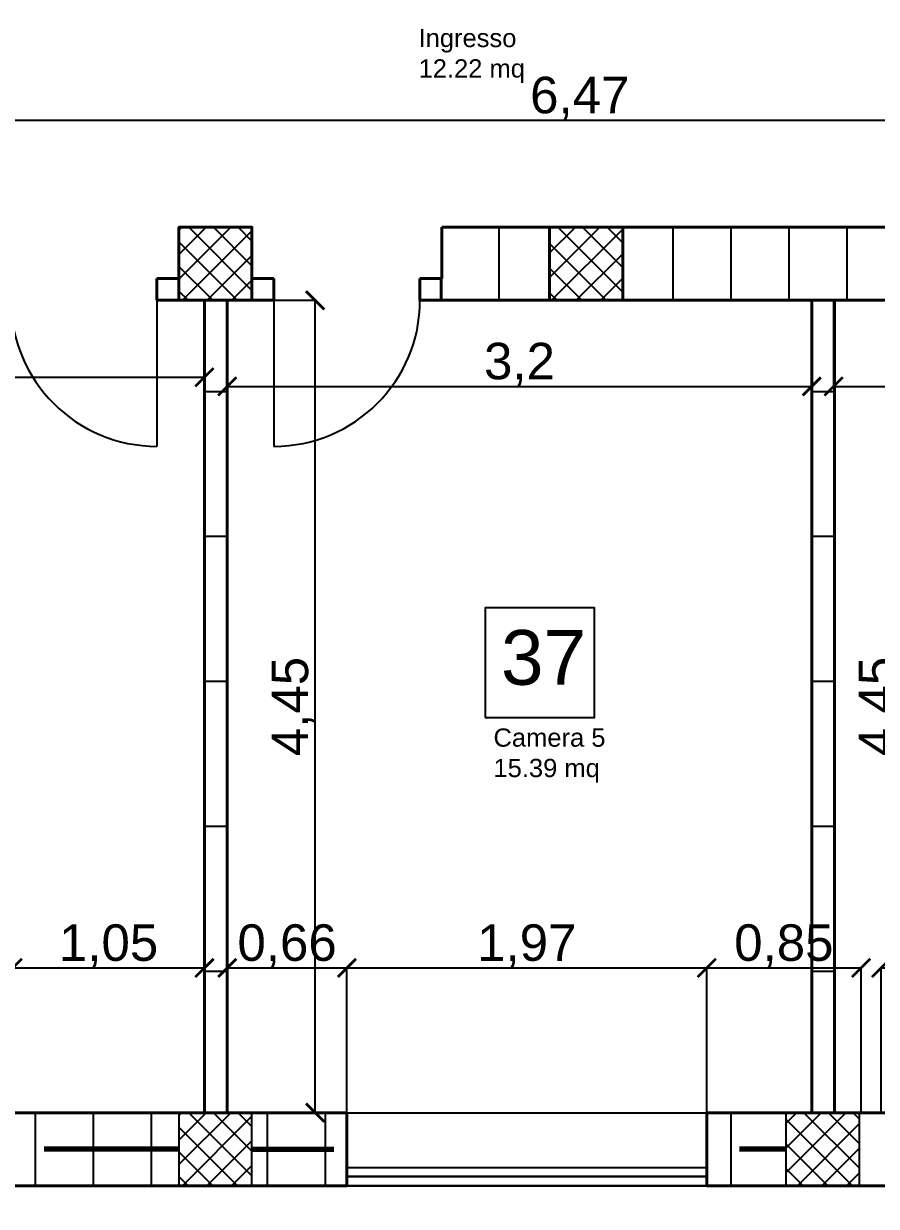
# Model space of a CAD drawing. Header units: millimetres. Extents: x 2459 to 3981, y 1231 to 4850.
# Drawn here: x 3699.42 to 3704.09, y 1279.96 to 1286.44 of the extents above; entities that cross this region are included whole.
import ezdxf

# ---------------------------------------------------------------- set-up
doc = ezdxf.new("R2010")
doc.units = ezdxf.units.MM
doc.layers.add('linee murature', color=253, linetype='Continuous', lineweight=70)
doc.layers.add('linee muri', color=7, linetype='Continuous', lineweight=40)
doc.layers.add('quoteee', color=7, linetype='Continuous')
doc.styles.get("Standard").update_dxf_attribs({"font": 'arial.ttf'})
doc.dimstyles.new('Copia di ISO-25', dxfattribs={"dimtxt": 0.2, "dimasz": 0.1, "dimexe": 0, "dimexo": 0, "dimgap": 0, "dimtad": 3, "dimtxsty": 'Standard', "dimblk": 'ARCHTICK', "dimcen": -2.5, "dimclrd": 256, "dimclre": 256, "dimclrt": 256, "dimadec": 0, "dimazin": 0, "dimtfac": 1, "dimtmove": 2, "dimatfit": 3, "dimldrblk": 'ARCHTICK', "dimfxl": 1, "dimfxlon": 1, "dimtfillclr": 256, "dimlwd": -1, "dimlwe": -1, "dimarcsym": 0})
pattern_1 = [(45, (-1.35194, 0.4), (-0.067351921, 0.067351921), []), (135, (-1.35194, 0.4), (-0.067351921, -0.067351921), [])]

# ---------------------------------------------------------------- blocks, each defined once
blk = doc.blocks.new('_ArchTick')
at = {"color": 0, "linetype": 'ByBlock', "const_width": 0.15}
blk.add_lwpolyline([(-0.5, -0.5), (0.5, 0.5)], dxfattribs=at)
blk = doc.blocks.new('*D194')
at = {"layer": 'Defpoints', "color": 0, "lineweight": -3, "ltscale": 0.01, "transparency": 16777216}
for p in [(3699.2347, 1285.9059), (3699.2347, 1285.4406), (3705.7047, 1285.4406)]:
    blk.add_point(p, dxfattribs=at)
at = {"layer": 'quoteee', "ltscale": 0.01, "transparency": 16777216}
for p, q in [((3699.2347, 1285.4406), (3699.2347, 1285.9059)), ((3705.7047, 1285.9059), (3699.2347, 1285.9059)), ((3705.7047, 1285.4406), (3705.7047, 1285.9059))]:
    blk.add_line(p, q, dxfattribs=at)
at = {"layer": 'quoteee', "ltscale": 0.01, "transparency": 16777216, "xscale": 0.1, "yscale": 0.1, "zscale": 0.1, "rotation": 180}
blk.add_blockref('_ArchTick', (3699.2347, 1285.9059), dxfattribs=at)
at = {"layer": 'quoteee', "ltscale": 0.01, "transparency": 16777216, "xscale": 0.1, "yscale": 0.1, "zscale": 0.1}
blk.add_blockref('_ArchTick', (3705.7047, 1285.9059), dxfattribs=at)
at = {"layer": 'quoteee', "ltscale": 0.01, "transparency": 16777216, "insert": (3702.4697, 1286.0261), "char_height": 0.2, "attachment_point": 5}
blk.add_mtext('6,47', dxfattribs=at)
blk = doc.blocks.new('*D346')
at = {"layer": 'Defpoints', "color": 0, "lineweight": -3, "ltscale": 0.01, "transparency": 16777216}
for p in [(3696.3147, 1284.9206), (3700.4147, 1284.9206), (3700.4147, 1284.4989)]:
    blk.add_point(p, dxfattribs=at)
at = {"layer": 'quoteee', "ltscale": 0.01, "transparency": 16777216}
for p, q in [((3696.3147, 1284.9206), (3696.3147, 1284.4989)), ((3700.4147, 1284.9206), (3700.4147, 1284.4989)), ((3696.3147, 1284.4989), (3700.4147, 1284.4989))]:
    blk.add_line(p, q, dxfattribs=at)
at = {"layer": 'quoteee', "ltscale": 0.01, "transparency": 16777216, "xscale": 0.1, "yscale": 0.1, "zscale": 0.1, "rotation": 180}
blk.add_blockref('_ArchTick', (3696.3147, 1284.4989), dxfattribs=at)
at = {"layer": 'quoteee', "ltscale": 0.01, "transparency": 16777216, "xscale": 0.1, "yscale": 0.1, "zscale": 0.1}
blk.add_blockref('_ArchTick', (3700.4147, 1284.4989), dxfattribs=at)
at = {"layer": 'quoteee', "ltscale": 0.01, "transparency": 16777216, "insert": (3698.3647, 1284.6191), "char_height": 0.2, "attachment_point": 5}
blk.add_mtext('4,1', dxfattribs=at)
blk = doc.blocks.new('*D347')
at = {"layer": 'Defpoints', "color": 0, "lineweight": -3, "ltscale": 0.01, "transparency": 16777216}
for p in [(3700.5397, 1284.9206), (3701.0209, 1284.9206), (3700.5397, 1280.4706)]:
    blk.add_point(p, dxfattribs=at)
at = {"layer": 'quoteee', "ltscale": 0.01, "transparency": 16777216}
for p, q in [((3700.5397, 1284.9206), (3701.0209, 1284.9206)), ((3701.0209, 1280.4706), (3701.0209, 1284.9206)), ((3700.5397, 1280.4706), (3701.0209, 1280.4706))]:
    blk.add_line(p, q, dxfattribs=at)
at = {"layer": 'quoteee', "ltscale": 0.01, "transparency": 16777216, "xscale": 0.1, "yscale": 0.1, "zscale": 0.1}
for p, rotation in [((3701.0209, 1284.9206), 90), ((3701.0209, 1280.4706), 270)]:
    blk.add_blockref('_ArchTick', p, dxfattribs=dict(at, rotation=rotation))
at = {"layer": 'quoteee', "ltscale": 0.01, "transparency": 16777216, "insert": (3700.9011, 1282.6956), "char_height": 0.2, "attachment_point": 5, "rotation": 90}
blk.add_mtext('4,45', dxfattribs=at)
blk = doc.blocks.new('*D348')
at = {"layer": 'Defpoints', "color": 0, "lineweight": -3, "ltscale": 0.01, "transparency": 16777216}
for p in [(3700.5397, 1284.9206), (3703.7397, 1284.9206), (3703.7397, 1284.4489)]:
    blk.add_point(p, dxfattribs=at)
at = {"layer": 'quoteee', "ltscale": 0.01, "transparency": 16777216}
for p, q in [((3700.5397, 1284.9206), (3700.5397, 1284.4489)), ((3703.7397, 1284.9206), (3703.7397, 1284.4489)), ((3700.5397, 1284.4489), (3703.7397, 1284.4489))]:
    blk.add_line(p, q, dxfattribs=at)
at = {"layer": 'quoteee', "ltscale": 0.01, "transparency": 16777216, "xscale": 0.1, "yscale": 0.1, "zscale": 0.1, "rotation": 180}
blk.add_blockref('_ArchTick', (3700.5397, 1284.4489), dxfattribs=at)
at = {"layer": 'quoteee', "ltscale": 0.01, "transparency": 16777216, "xscale": 0.1, "yscale": 0.1, "zscale": 0.1}
blk.add_blockref('_ArchTick', (3703.7397, 1284.4489), dxfattribs=at)
at = {"layer": 'quoteee', "ltscale": 0.01, "transparency": 16777216, "insert": (3702.1397, 1284.5691), "char_height": 0.2, "attachment_point": 5}
blk.add_mtext('3,2', dxfattribs=at)
blk = doc.blocks.new('*D349')
at = {"layer": 'Defpoints', "color": 0, "lineweight": -3, "ltscale": 0.01, "transparency": 16777216}
for p in [(3703.8597, 1284.9206), (3704.2345, 1284.9206), (3703.8597, 1280.4706)]:
    blk.add_point(p, dxfattribs=at)
at = {"layer": 'quoteee', "ltscale": 0.01, "transparency": 16777216}
for p, q in [((3703.8597, 1284.9206), (3704.2345, 1284.9206)), ((3704.2345, 1280.4706), (3704.2345, 1284.9206)), ((3703.8597, 1280.4706), (3704.2345, 1280.4706))]:
    blk.add_line(p, q, dxfattribs=at)
at = {"layer": 'quoteee', "ltscale": 0.01, "transparency": 16777216, "xscale": 0.1, "yscale": 0.1, "zscale": 0.1}
for p, rotation in [((3704.2345, 1284.9206), 90), ((3704.2345, 1280.4706), 270)]:
    blk.add_blockref('_ArchTick', p, dxfattribs=dict(at, rotation=rotation))
at = {"layer": 'quoteee', "ltscale": 0.01, "transparency": 16777216, "insert": (3704.1147, 1282.6956), "char_height": 0.2, "attachment_point": 5, "rotation": 90}
blk.add_mtext('4,45', dxfattribs=at)
blk = doc.blocks.new('*D195')
at = {"layer": 'Defpoints', "color": 0, "lineweight": -3, "ltscale": 0.01, "transparency": 16777216}
for p in [(3703.8597, 1284.9206), (3707.5597, 1284.9206), (3707.5597, 1284.4489)]:
    blk.add_point(p, dxfattribs=at)
at = {"layer": 'quoteee', "ltscale": 0.01, "transparency": 16777216}
for p, q in [((3703.8597, 1284.9206), (3703.8597, 1284.4489)), ((3707.5597, 1284.9206), (3707.5597, 1284.4489)), ((3703.8597, 1284.4489), (3707.5597, 1284.4489))]:
    blk.add_line(p, q, dxfattribs=at)
at = {"layer": 'quoteee', "ltscale": 0.01, "transparency": 16777216, "xscale": 0.1, "yscale": 0.1, "zscale": 0.1, "rotation": 180}
blk.add_blockref('_ArchTick', (3703.8597, 1284.4489), dxfattribs=at)
at = {"layer": 'quoteee', "ltscale": 0.01, "transparency": 16777216, "xscale": 0.1, "yscale": 0.1, "zscale": 0.1}
blk.add_blockref('_ArchTick', (3707.5597, 1284.4489), dxfattribs=at)
at = {"layer": 'quoteee', "ltscale": 0.01, "transparency": 16777216, "insert": (3705.7097, 1284.5691), "char_height": 0.2, "attachment_point": 5}
blk.add_mtext('3,7', dxfattribs=at)
blk = doc.blocks.new('*D282')
at = {"layer": 'Defpoints', "color": 0, "lineweight": -3, "transparency": 16777216}
for p in [(3700.4147, 1281.2637), (3699.3647, 1280.4706), (3700.4147, 1280.4706)]:
    blk.add_point(p, dxfattribs=at)
at = {"layer": 'quoteee', "transparency": 16777216}
for p, q in [((3699.3647, 1280.4706), (3699.3647, 1281.2637)), ((3699.3647, 1281.2637), (3700.4147, 1281.2637)), ((3700.4147, 1280.4706), (3700.4147, 1281.2637))]:
    blk.add_line(p, q, dxfattribs=at)
at = {"layer": 'quoteee', "transparency": 16777216, "xscale": 0.1, "yscale": 0.1, "zscale": 0.1, "rotation": 180}
blk.add_blockref('_ArchTick', (3699.3647, 1281.2637), dxfattribs=at)
at = {"layer": 'quoteee', "transparency": 16777216, "xscale": 0.1, "yscale": 0.1, "zscale": 0.1}
blk.add_blockref('_ArchTick', (3700.4147, 1281.2637), dxfattribs=at)
at = {"layer": 'quoteee', "transparency": 16777216, "insert": (3699.8897, 1281.3839), "char_height": 0.2, "attachment_point": 5}
blk.add_mtext('1,05', dxfattribs=at)
blk = doc.blocks.new('*D283')
at = {"layer": 'Defpoints', "color": 0, "lineweight": -3, "transparency": 16777216}
for p in [(3701.1947, 1281.2637), (3700.5397, 1280.4706), (3701.1947, 1280.4706)]:
    blk.add_point(p, dxfattribs=at)
at = {"layer": 'quoteee', "transparency": 16777216}
for p, q in [((3700.5397, 1280.4706), (3700.5397, 1281.2637)), ((3700.5397, 1281.2637), (3701.1947, 1281.2637)), ((3701.1947, 1280.4706), (3701.1947, 1281.2637))]:
    blk.add_line(p, q, dxfattribs=at)
at = {"layer": 'quoteee', "transparency": 16777216, "xscale": 0.1, "yscale": 0.1, "zscale": 0.1, "rotation": 180}
blk.add_blockref('_ArchTick', (3700.5397, 1281.2637), dxfattribs=at)
at = {"layer": 'quoteee', "transparency": 16777216, "xscale": 0.1, "yscale": 0.1, "zscale": 0.1}
blk.add_blockref('_ArchTick', (3701.1947, 1281.2637), dxfattribs=at)
at = {"layer": 'quoteee', "transparency": 16777216, "insert": (3700.8672, 1281.3839), "char_height": 0.2, "attachment_point": 5}
blk.add_mtext('0,66', dxfattribs=at)
blk = doc.blocks.new('*D284')
at = {"layer": 'Defpoints', "color": 0, "lineweight": -3, "transparency": 16777216}
for p in [(3703.1647, 1281.2637), (3701.1947, 1280.4706), (3703.1647, 1280.4706)]:
    blk.add_point(p, dxfattribs=at)
at = {"layer": 'quoteee', "transparency": 16777216}
for p, q in [((3701.1947, 1280.4706), (3701.1947, 1281.2637)), ((3701.1947, 1281.2637), (3703.1647, 1281.2637)), ((3703.1647, 1280.4706), (3703.1647, 1281.2637))]:
    blk.add_line(p, q, dxfattribs=at)
at = {"layer": 'quoteee', "transparency": 16777216, "xscale": 0.1, "yscale": 0.1, "zscale": 0.1, "rotation": 180}
blk.add_blockref('_ArchTick', (3701.1947, 1281.2637), dxfattribs=at)
at = {"layer": 'quoteee', "transparency": 16777216, "xscale": 0.1, "yscale": 0.1, "zscale": 0.1}
blk.add_blockref('_ArchTick', (3703.1647, 1281.2637), dxfattribs=at)
at = {"layer": 'quoteee', "transparency": 16777216, "insert": (3702.1797, 1281.3839), "char_height": 0.2, "attachment_point": 5}
blk.add_mtext('1,97', dxfattribs=at)
blk = doc.blocks.new('*D285')
at = {"layer": 'Defpoints', "color": 0, "lineweight": -3, "transparency": 16777216}
for p in [(3704.0097, 1281.2637), (3703.1647, 1280.4706), (3704.0097, 1280.4706)]:
    blk.add_point(p, dxfattribs=at)
at = {"layer": 'quoteee', "transparency": 16777216}
for p, q in [((3703.1647, 1280.4706), (3703.1647, 1281.2637)), ((3703.1647, 1281.2637), (3704.0097, 1281.2637)), ((3704.0097, 1280.4706), (3704.0097, 1281.2637))]:
    blk.add_line(p, q, dxfattribs=at)
at = {"layer": 'quoteee', "transparency": 16777216, "xscale": 0.1, "yscale": 0.1, "zscale": 0.1, "rotation": 180}
blk.add_blockref('_ArchTick', (3703.1647, 1281.2637), dxfattribs=at)
at = {"layer": 'quoteee', "transparency": 16777216, "xscale": 0.1, "yscale": 0.1, "zscale": 0.1}
blk.add_blockref('_ArchTick', (3704.0097, 1281.2637), dxfattribs=at)
at = {"layer": 'quoteee', "transparency": 16777216, "insert": (3703.5872, 1281.3839), "char_height": 0.2, "attachment_point": 5}
blk.add_mtext('0,85', dxfattribs=at)
blk = doc.blocks.new('*D286')
at = {"layer": 'Defpoints', "color": 0, "lineweight": -3, "transparency": 16777216}
for p in [(3704.9076, 1281.2637), (3704.1197, 1280.4706), (3704.9076, 1280.4706)]:
    blk.add_point(p, dxfattribs=at)
at = {"layer": 'quoteee', "transparency": 16777216}
for p, q in [((3704.1197, 1280.4706), (3704.1197, 1281.2637)), ((3704.1197, 1281.2637), (3704.9076, 1281.2637)), ((3704.9076, 1280.4706), (3704.9076, 1281.2637))]:
    blk.add_line(p, q, dxfattribs=at)
at = {"layer": 'quoteee', "transparency": 16777216, "xscale": 0.1, "yscale": 0.1, "zscale": 0.1, "rotation": 180}
blk.add_blockref('_ArchTick', (3704.1197, 1281.2637), dxfattribs=at)
at = {"layer": 'quoteee', "transparency": 16777216, "xscale": 0.1, "yscale": 0.1, "zscale": 0.1}
blk.add_blockref('_ArchTick', (3704.9076, 1281.2637), dxfattribs=at)
at = {"layer": 'quoteee', "transparency": 16777216, "insert": (3704.5137, 1281.3839), "char_height": 0.2, "attachment_point": 5}
blk.add_mtext('0,79', dxfattribs=at)
blk = doc.blocks.new('*D292')
at = {"layer": 'Defpoints', "color": 0, "lineweight": -3, "transparency": 16777216}
for p in [(3695.9147, 1280.0706), (3712.2147, 1280.0706), (3712.2147, 1279.2252)]:
    blk.add_point(p, dxfattribs=at)
at = {"layer": 'quoteee', "transparency": 16777216}
for p, q in [((3695.9147, 1280.0706), (3695.9147, 1279.2252)), ((3712.2147, 1280.0706), (3712.2147, 1279.2252)), ((3695.9147, 1279.2252), (3712.2147, 1279.2252))]:
    blk.add_line(p, q, dxfattribs=at)
at = {"layer": 'quoteee', "transparency": 16777216, "xscale": 0.1, "yscale": 0.1, "zscale": 0.1, "rotation": 180}
blk.add_blockref('_ArchTick', (3695.9147, 1279.2252), dxfattribs=at)
at = {"layer": 'quoteee', "transparency": 16777216, "xscale": 0.1, "yscale": 0.1, "zscale": 0.1}
blk.add_blockref('_ArchTick', (3712.2147, 1279.2252), dxfattribs=at)
at = {"layer": 'quoteee', "transparency": 16777216, "insert": (3704.0647, 1279.3454), "char_height": 0.2, "attachment_point": 5}
blk.add_mtext('16,3', dxfattribs=at)
blk = doc.blocks.new('*D295')
at = {"layer": 'Defpoints', "color": 0, "lineweight": -3, "transparency": 16777216}
for p in [(3693.6162, 1280.0706), (3714.5112, 1280.0706), (3693.6162, 1278.3795)]:
    blk.add_point(p, dxfattribs=at)
at = {"layer": 'quoteee', "transparency": 16777216}
for p, q in [((3693.6162, 1279.3795), (3693.6162, 1278.3795)), ((3714.5112, 1279.3795), (3714.5112, 1278.3795)), ((3714.5112, 1278.3795), (3693.6162, 1278.3795))]:
    blk.add_line(p, q, dxfattribs=at)
at = {"layer": 'quoteee', "transparency": 16777216, "xscale": 0.1, "yscale": 0.1, "zscale": 0.1, "rotation": 180}
blk.add_blockref('_ArchTick', (3693.6162, 1278.3795), dxfattribs=at)
at = {"layer": 'quoteee', "transparency": 16777216, "xscale": 0.1, "yscale": 0.1, "zscale": 0.1}
blk.add_blockref('_ArchTick', (3714.5112, 1278.3795), dxfattribs=at)
at = {"layer": 'quoteee', "transparency": 16777216, "insert": (3704.0637, 1278.4997), "char_height": 0.2, "attachment_point": 5}
blk.add_mtext('20,9', dxfattribs=at)

msp = doc.modelspace()

# ---------------------------------------------------------------- hatches: boundary and pattern name
at = {"linetype": 'Continuous'}
h = msp.add_hatch(dxfattribs=at)
h.set_pattern_fill('ANSI37', color=256, scale=0.03)
h.set_pattern_definition(pattern_1)
h.paths.add_polyline_path([(3712.214742, 1289.534637), (3711.815965, 1289.534637), (3711.814742, 1289.533414), (3711.814742, 1289.144162), (3711.824267, 1289.134637), (3712.214742, 1289.134637)])
h.paths.add_polyline_path([(3707.817242, 1280.470565), (3707.417242, 1280.470565), (3707.417242, 1280.070565), (3707.817242, 1280.070565)])
h.paths.add_polyline_path([(3712.214742, 1280.470565), (3711.814742, 1280.470565), (3711.814742, 1280.070565), (3712.214742, 1280.070565)])
h.paths.add_polyline_path([(3712.214742, 1285.320565), (3711.814742, 1285.320565), (3711.814742, 1284.920565), (3712.214742, 1284.920565)])
h.paths.add_polyline_path([(3712.214742, 1292.290565), (3711.814742, 1292.290565), (3711.814742, 1291.890565), (3712.214742, 1291.890565)])
h.paths.add_polyline_path([(3709.204742, 1292.290565), (3708.804742, 1292.290565), (3708.804742, 1291.890565), (3709.204742, 1291.890565)])
h.paths.add_polyline_path([(3705.824742, 1292.290565), (3705.424742, 1292.290565), (3705.424742, 1291.897159), (3705.431336, 1291.890565), (3705.824742, 1291.890565)])
h.paths.add_polyline_path([(3705.824742, 1289.534637), (3705.424742, 1289.534637), (3705.424742, 1289.134637), (3705.824742, 1289.134637)])
h.paths.add_polyline_path([(3703.999742, 1280.470565), (3703.599742, 1280.470565), (3703.599742, 1280.070565), (3703.999742, 1280.070565)])
h.paths.add_polyline_path([(3705.824742, 1285.320565), (3705.424742, 1285.320565), (3705.424742, 1284.920565), (3705.824742, 1284.920565)])
h.paths.add_polyline_path([(3707.819742, 1285.320565), (3707.419742, 1285.320565), (3707.419742, 1284.920565), (3707.554742, 1284.920565), (3707.819742, 1284.920565)])
h.paths.add_polyline_path([(3695.914742, 1291.890565), (3696.314742, 1291.890565), (3696.314742, 1292.290565), (3695.914742, 1292.290565)])
h.paths.add_polyline_path([(3698.924742, 1292.290565), (3698.924742, 1291.890565), (3699.324742, 1291.890565), (3699.324742, 1292.290565)])
h.paths.add_polyline_path([(3702.304742, 1292.290565), (3702.304742, 1291.890565), (3702.704742, 1291.890565), (3702.704742, 1292.290565)])
h.paths.add_polyline_path([(3702.704742, 1289.534637), (3702.304742, 1289.534637), (3702.304742, 1289.134637), (3702.704742, 1289.134637)])
h.paths.add_polyline_path([(3696.314742, 1289.134637), (3696.314742, 1289.534637), (3695.914742, 1289.534637), (3695.914742, 1289.134637)])
h.paths.add_polyline_path([(3702.304742, 1285.320565), (3702.304742, 1284.920565), (3702.704742, 1284.920565), (3702.704742, 1285.320565)])
h.paths.add_polyline_path([(3700.674742, 1284.920565), (3700.674742, 1285.320565), (3700.274742, 1285.320565), (3700.274742, 1284.920565)])
h.paths.add_polyline_path([(3696.314742, 1284.920565), (3696.314742, 1285.320565), (3695.914742, 1285.320565), (3695.914742, 1284.920565)])
h.paths.add_polyline_path([(3700.274742, 1280.470565), (3700.274742, 1280.070565), (3700.674742, 1280.070565), (3700.674742, 1280.470565)])
h.paths.add_polyline_path([(3696.314742, 1280.070565), (3696.314742, 1280.470565), (3695.914742, 1280.470565), (3695.914742, 1280.070565)])
h = msp.add_hatch()
h.set_pattern_fill('ANSI37', color=256, scale=0.03)
h.set_pattern_definition(pattern_1)
h.paths.add_polyline_path([(3712.214742, 1289.534637), (3711.815965, 1289.534637), (3711.814742, 1289.533414), (3711.814742, 1289.144162), (3711.824267, 1289.134637), (3712.214742, 1289.134637)])
h.paths.add_polyline_path([(3707.817242, 1280.470565), (3707.417242, 1280.470565), (3707.417242, 1280.070565), (3707.817242, 1280.070565)])
h.paths.add_polyline_path([(3712.214742, 1280.470565), (3711.814742, 1280.470565), (3711.814742, 1280.070565), (3712.214742, 1280.070565)])
h.paths.add_polyline_path([(3712.214742, 1285.320565), (3711.814742, 1285.320565), (3711.814742, 1284.920565), (3712.214742, 1284.920565)])
h.paths.add_polyline_path([(3712.214742, 1292.290565), (3711.814742, 1292.290565), (3711.814742, 1291.890565), (3712.214742, 1291.890565)])
h.paths.add_polyline_path([(3709.204742, 1292.290565), (3708.804742, 1292.290565), (3708.804742, 1291.890565), (3709.204742, 1291.890565)])
h.paths.add_polyline_path([(3705.824742, 1292.290565), (3705.424742, 1292.290565), (3705.424742, 1291.897159), (3705.431336, 1291.890565), (3705.824742, 1291.890565)])
h.paths.add_polyline_path([(3705.824742, 1289.534637), (3705.424742, 1289.534637), (3705.424742, 1289.134637), (3705.824742, 1289.134637)])
h.paths.add_polyline_path([(3703.999742, 1280.470565), (3703.599742, 1280.470565), (3703.599742, 1280.070565), (3703.999742, 1280.070565)])
h.paths.add_polyline_path([(3705.824742, 1285.320565), (3705.424742, 1285.320565), (3705.424742, 1284.920565), (3705.824742, 1284.920565)])
h.paths.add_polyline_path([(3707.819742, 1285.320565), (3707.419742, 1285.320565), (3707.419742, 1284.920565), (3707.554742, 1284.920565), (3707.819742, 1284.920565)])
h.paths.add_polyline_path([(3695.914742, 1291.890565), (3696.314742, 1291.890565), (3696.314742, 1292.290565), (3695.914742, 1292.290565)])
h.paths.add_polyline_path([(3698.924742, 1292.290565), (3698.924742, 1291.890565), (3699.324742, 1291.890565), (3699.324742, 1292.290565)])
h.paths.add_polyline_path([(3702.304742, 1292.290565), (3702.304742, 1291.890565), (3702.704742, 1291.890565), (3702.704742, 1292.290565)])
h.paths.add_polyline_path([(3702.704742, 1289.534637), (3702.304742, 1289.534637), (3702.304742, 1289.134637), (3702.704742, 1289.134637)])
h.paths.add_polyline_path([(3696.314742, 1289.134637), (3696.314742, 1289.534637), (3695.914742, 1289.534637), (3695.914742, 1289.134637)])
h.paths.add_polyline_path([(3702.304742, 1285.320565), (3702.304742, 1284.920565), (3702.704742, 1284.920565), (3702.704742, 1285.320565)])
h.paths.add_polyline_path([(3700.674742, 1284.920565), (3700.674742, 1285.320565), (3700.274742, 1285.320565), (3700.274742, 1284.920565)])
h.paths.add_polyline_path([(3696.314742, 1284.920565), (3696.314742, 1285.320565), (3695.914742, 1285.320565), (3695.914742, 1284.920565)])
h.paths.add_polyline_path([(3700.274742, 1280.470565), (3700.274742, 1280.070565), (3700.674742, 1280.070565), (3700.674742, 1280.470565)])
h.paths.add_polyline_path([(3696.314742, 1280.070565), (3696.314742, 1280.470565), (3695.914742, 1280.470565), (3695.914742, 1280.070565)])

# ---------------------------------------------------------------- linework, layer by layer
at = {"linetype": 'Continuous', "ltscale": 0.01}
for p, q in [((3700.274742, 1285.040565), (3700.274742, 1285.320565)), ((3700.274742, 1285.040565), (3700.274742, 1285.320565)), ((3700.674742, 1285.320565), (3700.674742, 1285.040565)), ((3700.674742, 1285.320565), (3700.674742, 1285.040565)), ((3701.714742, 1285.040565), (3701.714742, 1285.320565)), ((3701.714742, 1285.040565), (3701.714742, 1285.320565)), ((3701.714742, 1285.040565), (3701.714742, 1285.320565)), ((3700.154742, 1284.920565), (3700.154742, 1285.040565)), ((3700.154742, 1285.040565), (3700.274742, 1285.040565)), ((3700.154742, 1284.920565), (3700.154742, 1285.040565)), ((3700.154742, 1285.040565), (3700.274742, 1285.040565)), ((3700.154742, 1284.920565), (3700.154742, 1285.040565)), ((3700.154742, 1285.040565), (3700.274742, 1285.040565)), ((3700.674742, 1285.040565), (3700.794742, 1285.040565)), ((3700.674742, 1285.040565), (3700.794742, 1285.040565)), ((3700.674742, 1285.040565), (3700.794742, 1285.040565)), ((3700.794742, 1285.040565), (3700.794742, 1284.920565)), ((3700.794742, 1285.040565), (3700.794742, 1284.920565)), ((3700.794742, 1285.040565), (3700.794742, 1284.920565)), ((3701.594742, 1284.920565), (3701.594742, 1285.040565)), ((3701.594742, 1285.040565), (3701.714742, 1285.040565)), ((3701.594742, 1284.920565), (3701.594742, 1285.040565)), ((3701.594742, 1285.040565), (3701.714742, 1285.040565)), ((3701.594742, 1284.920565), (3701.594742, 1285.040565)), ((3701.594742, 1285.040565), (3701.714742, 1285.040565)), ((3700.154742, 1284.920565), (3700.414742, 1284.920565)), ((3700.154742, 1284.920565), (3700.414742, 1284.920565)), ((3700.154742, 1284.920565), (3700.414742, 1284.920565)), ((3700.154742, 1284.920565), (3700.414742, 1284.920565)), ((3700.154742, 1284.920565), (3700.414742, 1284.920565)), ((3700.539742, 1284.920565), (3700.794742, 1284.920565)), ((3700.539742, 1280.470565), (3700.539742, 1284.920565)), ((3700.539742, 1284.920565), (3700.794742, 1284.920565)), ((3700.539742, 1284.920565), (3700.794742, 1284.920565)), ((3700.539742, 1284.920565), (3700.794742, 1284.920565)), ((3700.539742, 1284.920565), (3700.794742, 1284.920565)), ((3700.539742, 1280.470565), (3700.539742, 1284.920565)), ((3700.539742, 1284.920565), (3700.794742, 1284.920565)), ((3701.594742, 1284.920565), (3704.007382, 1284.920565)), ((3701.594742, 1284.920565), (3703.739742, 1284.920565)), ((3701.594742, 1284.920565), (3704.007382, 1284.920565)), ((3701.594742, 1284.920565), (3704.007382, 1284.920565)), ((3703.739742, 1284.920565), (3703.739742, 1280.470565)), ((3703.859742, 1284.920565), (3704.464742, 1284.920565))]:
    msp.add_line(p, q, dxfattribs=at)
at = {"ltscale": 0.01}
for p, q in [((3700.274742, 1285.040565), (3700.274742, 1285.320565)), ((3700.274742, 1285.040565), (3700.274742, 1285.320565)), ((3700.674742, 1285.320565), (3700.674742, 1285.040565)), ((3700.674742, 1285.320565), (3700.674742, 1285.040565)), ((3700.154742, 1285.040565), (3700.274742, 1285.040565)), ((3700.154742, 1285.040565), (3700.274742, 1285.040565))]:
    msp.add_line(p, q, dxfattribs=at)
at = {"linetype": 'Continuous'}
for p, q in [((3701.714742, 1285.320565), (3704.004742, 1285.320565)), ((3701.714742, 1285.320565), (3704.004742, 1285.320565)), ((3702.027452, 1285.320565), (3702.027452, 1284.920565)), ((3702.027452, 1285.320565), (3702.027452, 1284.920565)), ((3705.424742, 1285.320565), (3702.704742, 1285.320565)), ((3702.979952, 1285.320565), (3702.979952, 1284.920565)), ((3702.979952, 1285.320565), (3702.979952, 1284.920565)), ((3703.297452, 1285.320565), (3703.297452, 1284.920565)), ((3703.297452, 1285.320565), (3703.297452, 1284.920565)), ((3703.614952, 1285.320565), (3703.614952, 1284.920565)), ((3703.614952, 1285.320565), (3703.614952, 1284.920565)), ((3703.932452, 1285.320565), (3703.932452, 1284.920565)), ((3703.932452, 1285.320565), (3703.932452, 1284.920565)), ((3704.004742, 1285.320565), (3704.129742, 1285.320565)), ((3701.709952, 1285.040565), (3701.709952, 1284.920565)), ((3700.154742, 1284.920565), (3700.154742, 1284.120565)), ((3700.414742, 1280.470565), (3700.414742, 1284.920565)), ((3700.539742, 1284.920565), (3700.539742, 1280.470565)), ((3700.794742, 1284.920565), (3700.794742, 1284.120565)), ((3705.424742, 1284.920565), (3702.704742, 1284.920565)), ((3703.739742, 1284.920565), (3703.739742, 1280.470565)), ((3703.739742, 1280.470565), (3703.739742, 1284.920565)), ((3703.864742, 1284.920565), (3703.864742, 1280.470565)), ((3703.86488, 1280.470565), (3703.86488, 1284.920565)), ((3704.007382, 1284.920565), (3704.129742, 1284.920565)), ((3700.414742, 1284.421715), (3700.539742, 1284.421715)), ((3700.414742, 1284.421715), (3700.539742, 1284.421715)), ((3703.739742, 1284.421715), (3703.864742, 1284.421715)), ((3703.739742, 1284.421715), (3703.864742, 1284.421715)), ((3700.414742, 1283.627965), (3700.539742, 1283.627965)), ((3700.414742, 1283.627965), (3700.539742, 1283.627965)), ((3703.739742, 1283.627965), (3703.864742, 1283.627965)), ((3703.739742, 1283.627965), (3703.864742, 1283.627965)), ((3700.414742, 1282.834215), (3700.539742, 1282.834215)), ((3700.414742, 1282.834215), (3700.539742, 1282.834215)), ((3703.739742, 1282.834215), (3703.864742, 1282.834215)), ((3703.739742, 1282.834215), (3703.864742, 1282.834215)), ((3700.414742, 1282.040465), (3700.539742, 1282.040465)), ((3700.414742, 1282.040465), (3700.539742, 1282.040465)), ((3703.739742, 1282.040465), (3703.864742, 1282.040465)), ((3703.739742, 1282.040465), (3703.864742, 1282.040465)), ((3700.414742, 1281.246715), (3700.539742, 1281.246715)), ((3700.414742, 1281.246715), (3700.539742, 1281.246715)), ((3703.739742, 1281.246715), (3703.864742, 1281.246715)), ((3703.739742, 1281.246715), (3703.864742, 1281.246715)), ((3699.364742, 1280.470565), (3700.419742, 1280.470565)), ((3699.364742, 1280.470565), (3700.419742, 1280.470565)), ((3699.364742, 1280.470565), (3700.419742, 1280.470565)), ((3699.487452, 1280.470565), (3699.487452, 1280.070565)), ((3699.487452, 1280.470565), (3699.487452, 1280.070565)), ((3699.804952, 1280.470565), (3699.804952, 1280.070565)), ((3699.804952, 1280.470565), (3699.804952, 1280.070565)), ((3700.122452, 1280.470565), (3700.122452, 1280.070565)), ((3700.122452, 1280.470565), (3700.122452, 1280.070565)), ((3700.539742, 1280.470565), (3701.194742, 1280.470565)), ((3700.539742, 1280.470565), (3701.194742, 1280.470565)), ((3700.539742, 1280.470565), (3701.194742, 1280.470565)), ((3700.757452, 1280.470565), (3700.757452, 1280.070565)), ((3700.757452, 1280.470565), (3700.757452, 1280.070565)), ((3701.074952, 1280.470565), (3701.074952, 1280.070565)), ((3701.074952, 1280.470565), (3701.074952, 1280.070565)), ((3701.194742, 1280.470565), (3701.194742, 1280.070565)), ((3701.194742, 1280.470565), (3703.164742, 1280.470565)), ((3701.194742, 1280.470565), (3701.194742, 1280.070565)), ((3701.194742, 1280.470565), (3703.164742, 1280.470565)), ((3701.194742, 1280.470565), (3703.164742, 1280.470565)), ((3701.194742, 1280.470565), (3701.194742, 1280.070565)), ((3701.194742, 1280.470565), (3703.164742, 1280.470565)), ((3701.194742, 1280.470565), (3703.164742, 1280.470565)), ((3701.194742, 1280.070565), (3701.194742, 1280.470565)), ((3701.194742, 1280.070565), (3701.194742, 1280.470565)), ((3703.164742, 1280.470565), (3703.164742, 1280.070565)), ((3703.164742, 1280.470565), (3703.739742, 1280.470565)), ((3703.164742, 1280.470565), (3703.164742, 1280.070565)), ((3703.164742, 1280.070565), (3703.164742, 1280.470565)), ((3703.164742, 1280.470565), (3703.164742, 1280.070565)), ((3703.164742, 1280.070565), (3703.164742, 1280.470565)), ((3703.999742, 1280.470565), (3703.164742, 1280.470565)), ((3703.164742, 1280.070565), (3703.164742, 1280.470565)), ((3703.164742, 1280.470565), (3704.914742, 1280.470565)), ((3703.164742, 1280.070565), (3703.164742, 1280.470565)), ((3703.297452, 1280.470565), (3703.297452, 1280.070565)), ((3703.297452, 1280.470565), (3703.297452, 1280.070565)), ((3703.739742, 1280.470565), (3703.859742, 1280.470565)), ((3703.859742, 1280.470565), (3704.914742, 1280.470565)), ((3704.914742, 1280.470565), (3703.999742, 1280.470565)), ((3703.164742, 1280.120565), (3703.164742, 1280.170565)), ((3703.164742, 1280.120565), (3703.164742, 1280.170565)), ((3699.364742, 1280.070565), (3701.194742, 1280.070565)), ((3699.364742, 1280.070565), (3701.194742, 1280.070565)), ((3699.364742, 1280.070565), (3701.194742, 1280.070565)), ((3701.194742, 1280.120565), (3703.164742, 1280.120565)), ((3701.194742, 1280.120565), (3703.164742, 1280.120565)), ((3701.194742, 1280.070565), (3703.164742, 1280.070565)), ((3701.194742, 1280.070565), (3703.164742, 1280.070565)), ((3701.194742, 1280.070565), (3703.164742, 1280.070565)), ((3701.194742, 1280.070565), (3703.164742, 1280.070565)), ((3701.194742, 1280.070565), (3703.164742, 1280.070565)), ((3703.164742, 1280.070565), (3704.914742, 1280.070565)), ((3703.164742, 1280.070565), (3704.914742, 1280.070565)), ((3704.914742, 1280.070565), (3703.164742, 1280.070565)), ((3704.914742, 1280.070565), (3703.164742, 1280.070565))]:
    msp.add_line(p, q, dxfattribs=at)
for p, q in [((3700.154742, 1284.920565), (3700.154742, 1284.120565)), ((3700.794742, 1284.920565), (3700.794742, 1284.120565)), ((3704.007382, 1284.920565), (3704.129742, 1284.920565)), ((3699.364742, 1280.470565), (3700.419742, 1280.470565)), ((3699.364742, 1280.470565), (3700.419742, 1280.470565)), ((3700.539742, 1280.470565), (3701.194742, 1280.470565)), ((3700.539742, 1280.470565), (3701.194742, 1280.470565)), ((3701.194742, 1280.470565), (3701.194742, 1280.070565)), ((3701.194742, 1280.470565), (3703.164742, 1280.470565)), ((3701.194742, 1280.470565), (3701.194742, 1280.070565)), ((3701.194742, 1280.470565), (3703.164742, 1280.470565)), ((3701.194742, 1280.470565), (3703.164742, 1280.470565)), ((3701.194742, 1280.470565), (3701.194742, 1280.070565)), ((3701.194742, 1280.470565), (3703.164742, 1280.470565)), ((3701.194742, 1280.470565), (3703.164742, 1280.470565)), ((3701.194742, 1280.070565), (3701.194742, 1280.470565)), ((3703.164742, 1280.470565), (3703.164742, 1280.070565)), ((3703.164742, 1280.470565), (3703.739742, 1280.470565)), ((3703.164742, 1280.470565), (3703.164742, 1280.070565)), ((3703.164742, 1280.070565), (3703.164742, 1280.470565)), ((3703.164742, 1280.470565), (3703.164742, 1280.070565)), ((3703.164742, 1280.070565), (3703.164742, 1280.470565)), ((3703.999742, 1280.470565), (3703.164742, 1280.470565)), ((3703.164742, 1280.070565), (3703.164742, 1280.470565)), ((3703.739742, 1280.470565), (3703.859742, 1280.470565)), ((3703.164742, 1280.120565), (3703.164742, 1280.170565)), ((3703.164742, 1280.120565), (3703.164742, 1280.170565)), ((3699.364742, 1280.070565), (3701.194742, 1280.070565)), ((3699.364742, 1280.070565), (3701.194742, 1280.070565)), ((3701.194742, 1280.120565), (3703.164742, 1280.120565)), ((3701.194742, 1280.120565), (3703.164742, 1280.120565)), ((3701.194742, 1280.070565), (3703.164742, 1280.070565)), ((3701.194742, 1280.070565), (3703.164742, 1280.070565)), ((3701.194742, 1280.070565), (3703.164742, 1280.070565)), ((3701.194742, 1280.070565), (3703.164742, 1280.070565)), ((3701.194742, 1280.070565), (3703.164742, 1280.070565)), ((3703.164742, 1280.070565), (3704.914742, 1280.070565)), ((3703.164742, 1280.070565), (3704.914742, 1280.070565)), ((3704.914742, 1280.070565), (3703.164742, 1280.070565))]:
    msp.add_line(p, q)
for points in [[(3700.274742, 1284.920565), (3700.674742, 1284.920565), (3700.674742, 1285.320565), (3700.274742, 1285.320565)], [(3702.304742, 1284.920565), (3702.704742, 1284.920565), (3702.704742, 1285.320565), (3702.304742, 1285.320565)], [(3700.414742, 1284.920565), (3700.539742, 1284.920565), (3700.539742, 1280.470565), (3700.414742, 1280.470565)], [(3703.739742, 1284.920565), (3703.864742, 1284.920565), (3703.864742, 1280.470565), (3703.739742, 1280.470565)], [(3701.950865, 1282.635701), (3702.550865, 1282.635701), (3702.550865, 1283.235701), (3701.950865, 1283.235701)], [(3700.274742, 1280.070565), (3700.674742, 1280.070565), (3700.674742, 1280.470565), (3700.274742, 1280.470565)], [(3703.164742, 1280.070565), (3701.194742, 1280.070565), (3701.194742, 1280.470565), (3703.164742, 1280.470565)], [(3703.999742, 1280.070565), (3703.599742, 1280.070565), (3703.599742, 1280.470565), (3703.999742, 1280.470565)], [(3701.194742, 1280.120565), (3701.194742, 1280.170565), (3703.164742, 1280.170565), (3703.164742, 1280.120565)], [(3701.194742, 1280.120565), (3701.194742, 1280.170565), (3703.164742, 1280.170565), (3703.164742, 1280.120565)]]:
    msp.add_lwpolyline(points, close=True, dxfattribs=at)
for points in [[(3701.950865, 1282.635701), (3702.550865, 1282.635701), (3702.550865, 1283.235701), (3701.950865, 1283.235701)], [(3700.274742, 1280.070565), (3700.674742, 1280.070565), (3700.674742, 1280.470565), (3700.274742, 1280.470565)], [(3703.164742, 1280.070565), (3701.194742, 1280.070565), (3701.194742, 1280.470565), (3703.164742, 1280.470565)], [(3703.999742, 1280.070565), (3703.599742, 1280.070565), (3703.599742, 1280.470565), (3703.999742, 1280.470565)], [(3701.194742, 1280.120565), (3701.194742, 1280.170565), (3703.164742, 1280.170565), (3703.164742, 1280.120565)], [(3701.194742, 1280.120565), (3701.194742, 1280.170565), (3703.164742, 1280.170565), (3703.164742, 1280.120565)]]:
    msp.add_lwpolyline(points, close=True)
for centre, start, end in [((3700.154742, 1284.920565), 180, 270), ((3700.794742, 1284.920565), 270, 0)]:
    msp.add_arc(centre, 0.8, start, end, dxfattribs=at)
for centre, start, end in [((3700.154742, 1284.920565), 180, 270), ((3700.794742, 1284.920565), 270, 0)]:
    msp.add_arc(centre, 0.8, start, end)
at = {"layer": 'linee murature', "linetype": 'Continuous'}
for p, q in [((3700.274742, 1280.270565), (3699.537085, 1280.270565)), ((3700.674742, 1280.270565), (3701.122701, 1280.270565)), ((3703.599742, 1280.270565), (3703.344443, 1280.270565))]:
    msp.add_line(p, q, dxfattribs=at)
at = {"layer": 'linee murature', "lineweight": 70}
for p, q in [((3700.274742, 1280.270565), (3699.537085, 1280.270565)), ((3700.674742, 1280.270565), (3701.122701, 1280.270565)), ((3703.599742, 1280.270565), (3703.344443, 1280.270565))]:
    msp.add_line(p, q, dxfattribs=at)
at = {"layer": 'linee muri', "ltscale": 0.01}
for p, q in [((3701.714742, 1285.040565), (3701.714742, 1285.320565)), ((3701.714742, 1285.040565), (3701.714742, 1285.320565)), ((3701.714742, 1285.040565), (3701.714742, 1285.320565)), ((3700.154742, 1284.920565), (3700.154742, 1285.040565)), ((3700.154742, 1284.920565), (3700.154742, 1285.040565)), ((3700.154742, 1284.920565), (3700.154742, 1285.040565)), ((3700.154742, 1285.040565), (3700.274742, 1285.040565)), ((3700.674742, 1285.040565), (3700.794742, 1285.040565)), ((3700.674742, 1285.040565), (3700.794742, 1285.040565)), ((3700.674742, 1285.040565), (3700.794742, 1285.040565)), ((3700.794742, 1285.040565), (3700.794742, 1284.920565)), ((3700.794742, 1285.040565), (3700.794742, 1284.920565)), ((3700.794742, 1285.040565), (3700.794742, 1284.920565)), ((3701.594742, 1284.920565), (3701.594742, 1285.040565)), ((3701.594742, 1285.040565), (3701.714742, 1285.040565)), ((3701.594742, 1284.920565), (3701.594742, 1285.040565)), ((3701.594742, 1285.040565), (3701.714742, 1285.040565)), ((3701.594742, 1284.920565), (3701.594742, 1285.040565)), ((3701.594742, 1285.040565), (3701.714742, 1285.040565)), ((3700.154742, 1284.920565), (3700.414742, 1284.920565)), ((3700.154742, 1284.920565), (3700.414742, 1284.920565)), ((3700.154742, 1284.920565), (3700.414742, 1284.920565)), ((3700.154742, 1284.920565), (3700.414742, 1284.920565)), ((3700.154742, 1284.920565), (3700.414742, 1284.920565)), ((3700.539742, 1284.920565), (3700.794742, 1284.920565)), ((3700.539742, 1280.470565), (3700.539742, 1284.920565)), ((3700.539742, 1284.920565), (3700.794742, 1284.920565)), ((3700.539742, 1284.920565), (3700.794742, 1284.920565)), ((3700.539742, 1284.920565), (3700.794742, 1284.920565)), ((3700.539742, 1284.920565), (3700.794742, 1284.920565)), ((3700.539742, 1280.470565), (3700.539742, 1284.920565)), ((3700.539742, 1284.920565), (3700.794742, 1284.920565)), ((3701.594742, 1284.920565), (3704.007382, 1284.920565)), ((3701.594742, 1284.920565), (3703.739742, 1284.920565)), ((3701.594742, 1284.920565), (3704.007382, 1284.920565)), ((3701.594742, 1284.920565), (3704.007382, 1284.920565)), ((3703.739742, 1284.920565), (3703.739742, 1280.470565)), ((3703.859742, 1284.920565), (3704.464742, 1284.920565))]:
    msp.add_line(p, q, dxfattribs=at)
at = {"layer": 'linee muri'}
for p, q in [((3701.714742, 1285.320565), (3704.004742, 1285.320565)), ((3701.714742, 1285.320565), (3704.004742, 1285.320565)), ((3705.424742, 1285.320565), (3702.704742, 1285.320565)), ((3704.004742, 1285.320565), (3704.129742, 1285.320565)), ((3700.414742, 1280.470565), (3700.414742, 1284.920565)), ((3700.539742, 1284.920565), (3700.539742, 1280.470565)), ((3705.424742, 1284.920565), (3702.704742, 1284.920565)), ((3703.739742, 1284.920565), (3703.739742, 1280.470565)), ((3703.739742, 1280.470565), (3703.739742, 1284.920565)), ((3703.864742, 1284.920565), (3703.864742, 1280.470565)), ((3703.86488, 1280.470565), (3703.86488, 1284.920565)), ((3699.364742, 1280.470565), (3700.419742, 1280.470565)), ((3700.539742, 1280.470565), (3701.194742, 1280.470565)), ((3701.194742, 1280.070565), (3701.194742, 1280.470565)), ((3703.164742, 1280.470565), (3704.914742, 1280.470565)), ((3703.164742, 1280.070565), (3703.164742, 1280.470565)), ((3703.859742, 1280.470565), (3704.914742, 1280.470565)), ((3704.914742, 1280.470565), (3703.999742, 1280.470565)), ((3699.364742, 1280.070565), (3701.194742, 1280.070565)), ((3704.914742, 1280.070565), (3703.164742, 1280.070565))]:
    msp.add_line(p, q, dxfattribs=at)
at = {"layer": 'linee muri', "linetype": 'Continuous'}
msp.add_line((3701.709952, 1285.040565), (3701.709952, 1284.920565), dxfattribs=at)
at = {"layer": 'linee muri'}
for points in [[(3700.274742, 1284.920565), (3700.674742, 1284.920565), (3700.674742, 1285.320565), (3700.274742, 1285.320565)], [(3702.304742, 1284.920565), (3702.704742, 1284.920565), (3702.704742, 1285.320565), (3702.304742, 1285.320565)], [(3700.414742, 1284.920565), (3700.539742, 1284.920565), (3700.539742, 1280.470565), (3700.414742, 1280.470565)], [(3703.739742, 1284.920565), (3703.864742, 1284.920565), (3703.864742, 1280.470565), (3703.739742, 1280.470565)]]:
    msp.add_lwpolyline(points, close=True, dxfattribs=at)

# ---------------------------------------------------------------- texts
at = {"linetype": 'Continuous', "char_height": 0.1, "attachment_point": 1}
for s, width, heights, insert in [('Ingresso\\P12.22 mq', 0.6, [0], (3701.58705, 1286.407219)), ('Camera 5\\P15.39 mq', 0.72429701, [0.469019], (3701.997164, 1282.575515))]:
    msp.add_mtext_dynamic_manual_height_columns(s, width=width, gutter_width=12.5, heights=heights, dxfattribs=dict(at, insert=insert))
at = {"insert": (3701.58705, 1286.407219), "char_height": 0.1, "attachment_point": 1}
msp.add_mtext_dynamic_manual_height_columns('Ingresso\\P12.22 mq', width=0.6, gutter_width=12.5, heights=[0], dxfattribs=at)
at = {"linetype": 'Continuous', "insert": (3702.038306, 1283.114501), "char_height": 0.3, "attachment_point": 1}
msp.add_mtext('37', dxfattribs=at)
at = {"insert": (3702.038306, 1283.114501), "char_height": 0.3, "attachment_point": 1}
msp.add_mtext('37', dxfattribs=at)

# ---------------------------------------------------------------- dimensions: what is measured, and where the dimension line sits
at = {"layer": 'quoteee', "ltscale": 0.01}
for base, p1, p2, picture, middle in [((3699.234742, 1285.905889), (3705.704742, 1285.440565), (3699.234742, 1285.440565), '*D194', (3702.469742, 1286.02608)), ((3700.414742, 1284.498909), (3696.314742, 1284.920565), (3700.414742, 1284.920565), '*D346', (3698.364742, 1284.6191)), ((3703.739742, 1284.448909), (3700.539742, 1284.920565), (3703.739742, 1284.920565), '*D348', (3702.139742, 1284.5691)), ((3707.559742, 1284.448909), (3703.859742, 1284.920565), (3707.559742, 1284.920565), '*D195', (3705.709742, 1284.5691))]:
    dim = msp.add_linear_dim(base=base, p1=p1, p2=p2, dimstyle='Copia di ISO-25', dxfattribs=at)
    dim.commit()
    dim.dimension.update_dxf_attribs({"geometry": picture, "text_midpoint": middle})
for base, p1, p2, picture, middle in [((3701.020877, 1284.920565), (3700.539742, 1280.470565), (3700.539742, 1284.920565), '*D347', (3700.901096, 1282.695565)), ((3704.234517, 1284.920565), (3703.859742, 1280.470565), (3703.859742, 1284.920565), '*D349', (3704.114735, 1282.695565))]:
    dim = msp.add_linear_dim(base=base, p1=p1, p2=p2, angle=90, dimstyle='Copia di ISO-25', dxfattribs=at)
    dim.commit()
    dim.dimension.update_dxf_attribs({"geometry": picture, "text_midpoint": middle})
at = {"layer": 'quoteee'}
for base, p1, p2, picture, middle in [((3700.414742, 1281.263698), (3699.364742, 1280.470565), (3700.414742, 1280.470565), '*D282', (3699.889742, 1281.383889)), ((3701.1947417786, 1281.2636981784), (3700.5397417786, 1280.4705647076), (3701.1947417786, 1280.4705647076), '*D283', (3700.8672417786, 1281.3838891744)), ((3703.164742, 1281.263698), (3701.194742, 1280.470565), (3703.164742, 1280.470565), '*D284', (3702.179742, 1281.383889)), ((3704.0097417786, 1281.2636981784), (3703.1647417786, 1280.4705647076), (3704.0097417786, 1280.4705647076), '*D285', (3703.5872417786, 1281.3838891744)), ((3704.907565, 1281.263698), (3704.119742, 1280.470565), (3704.907565, 1280.470565), '*D286', (3704.513653, 1281.383889)), ((3693.61619, 1278.379509), (3714.511205, 1280.070565), (3693.61619, 1280.070565), '*D295', (3704.063698, 1278.4997)), ((3712.214742, 1279.22518), (3695.914742, 1280.070565), (3712.214742, 1280.070565), '*D292', (3704.064742, 1279.345371))]:
    dim = msp.add_linear_dim(base=base, p1=p1, p2=p2, dimstyle='Copia di ISO-25', dxfattribs=at)
    dim.commit()
    dim.dimension.update_dxf_attribs({"geometry": picture, "text_midpoint": middle})

doc.saveas('drawing.dxf')
